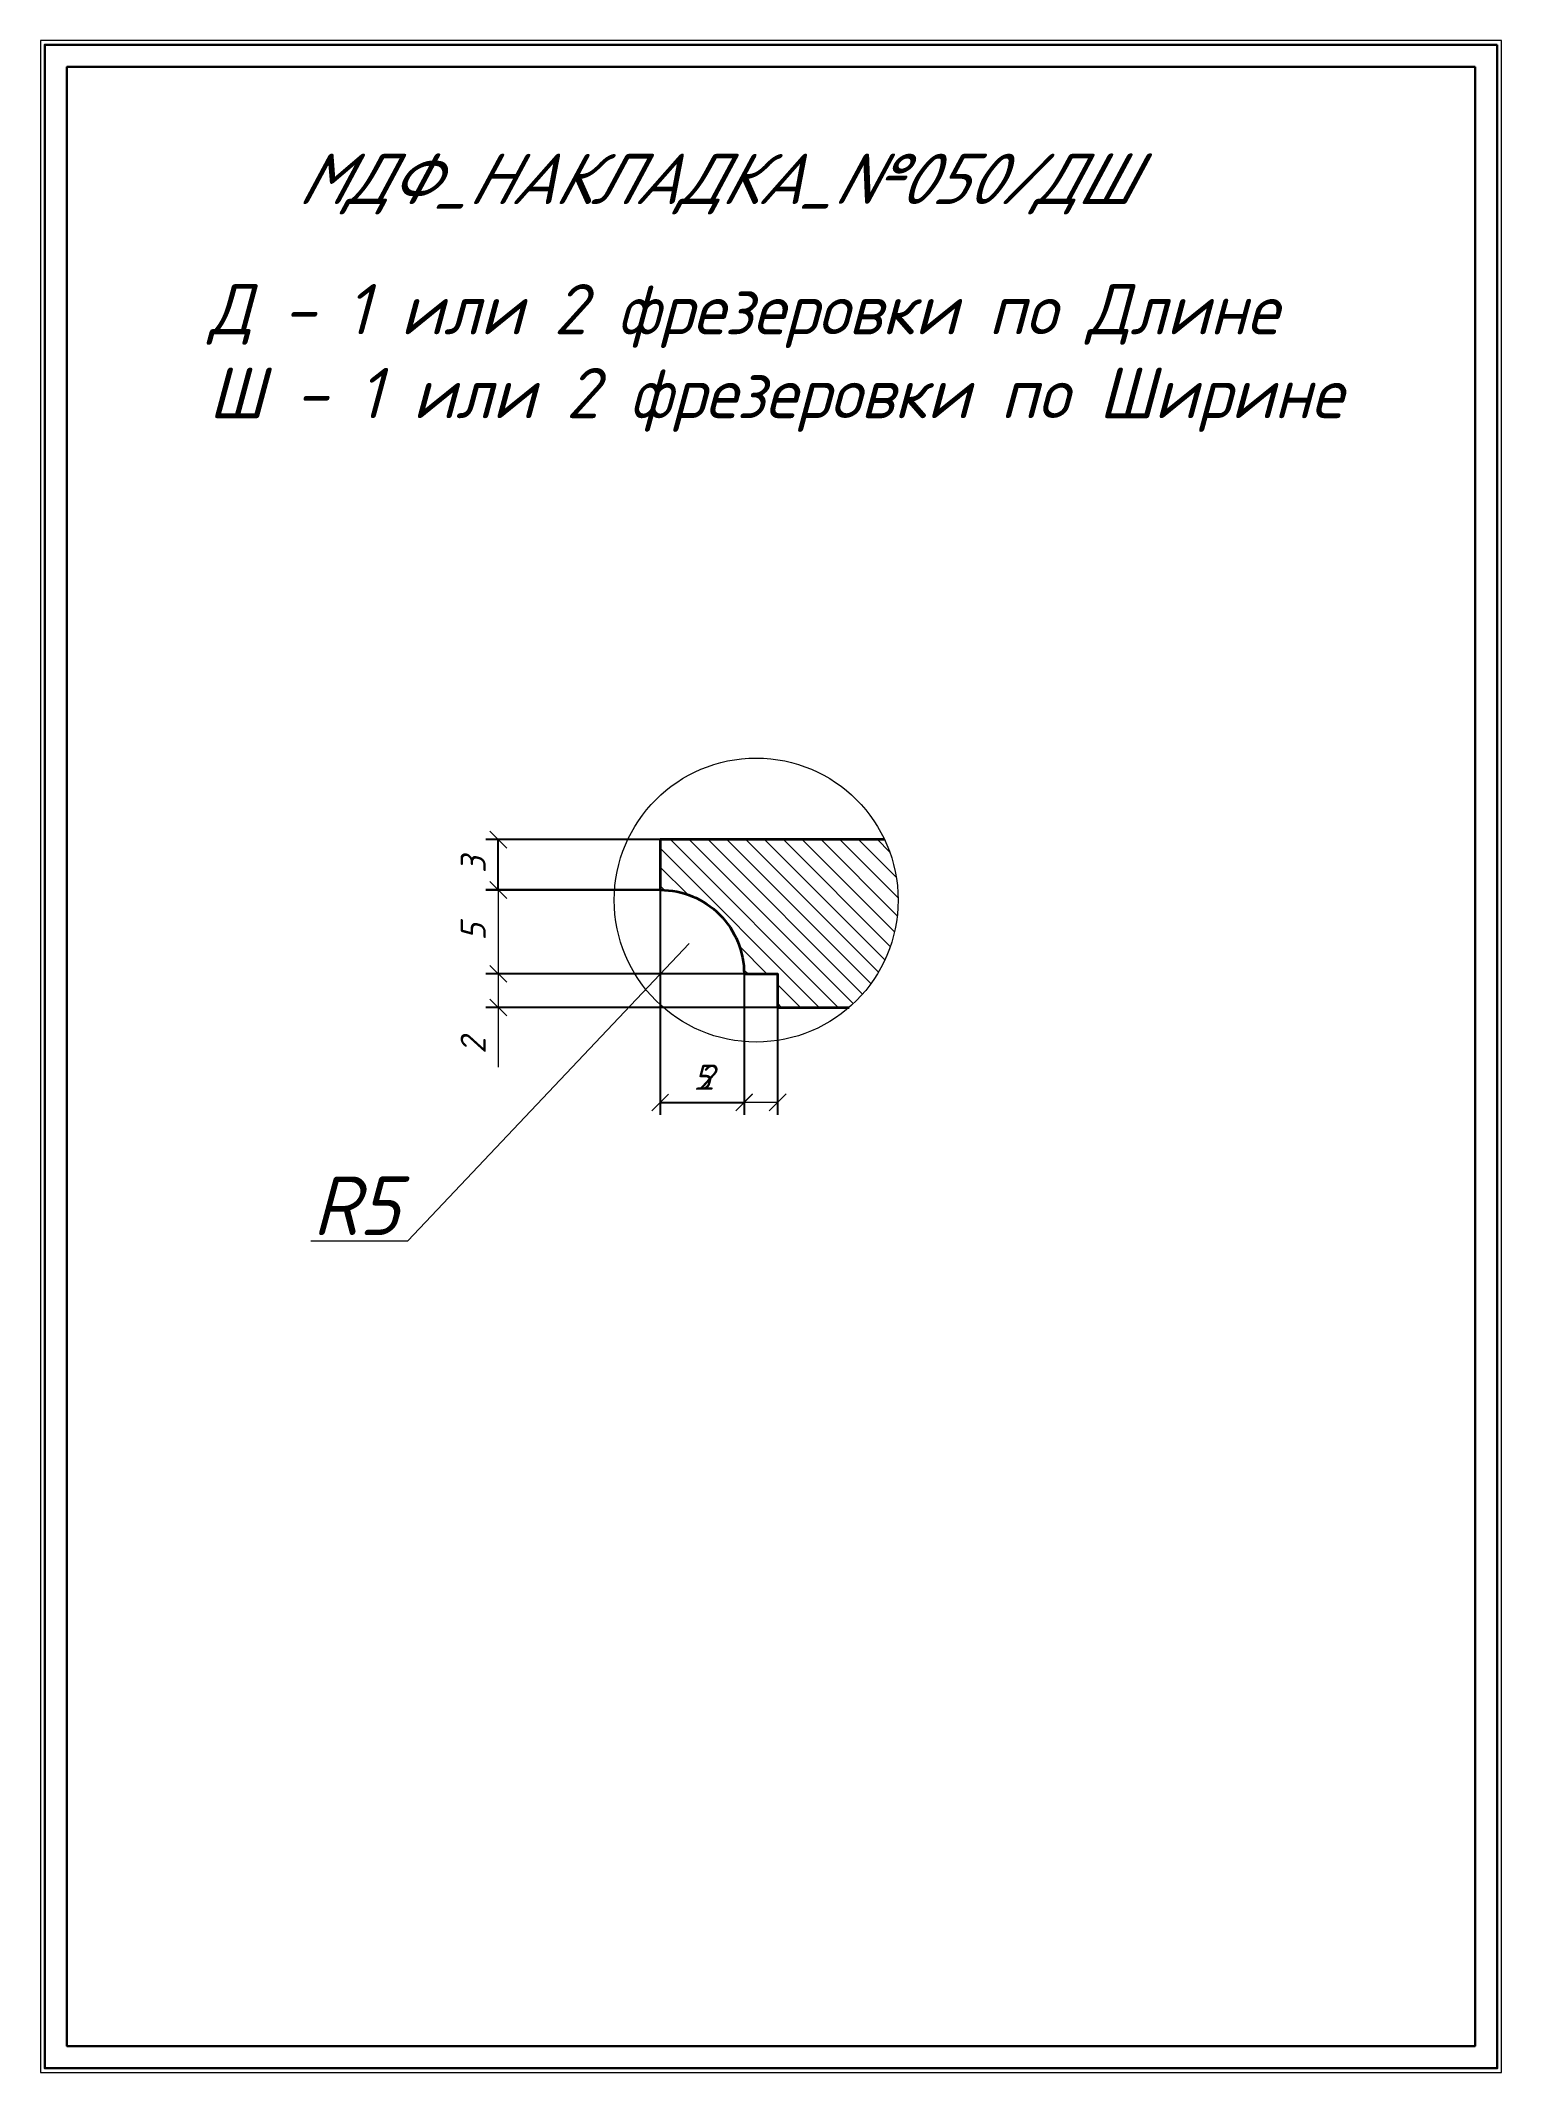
# Model space of a CAD drawing. Header units: millimetres. Extents: x 0 to 87, y 0 to 121.
import ezdxf

# ---------------------------------------------------------------- set-up
doc = ezdxf.new("R2010")
doc.units = ezdxf.units.MM
for name, color, linetype, lineweight in [('МДФ_НАКЛАДКА_№050', 5, 'Continuous', 35), ('служебный слой НАДПИСИ', 7, 'Continuous', 13), ('служебный слой ПОЗИЦИИ', 7, 'Continuous', 13), ('служебный слой РАЗМЕРЫ', 7, 'Continuous', 9), ('служебный слой ШТАМП', 7, 'Continuous', 30), ('служебный слой ШТРИХОВКА', 7, 'Continuous', 5)]:
    doc.layers.add(name, color=color, linetype=linetype, lineweight=lineweight)
doc.styles.add('ЕСКД', font='GOST Common Italic.ttf')
doc.dimstyles.new('ЕСКД', dxfattribs={"dimtxt": 3.5, "dimasz": 2.5, "dimexe": 0.75, "dimexo": 0, "dimgap": 0.75, "dimtad": 1, "dimtxsty": 'ЕСКД', "dimblk": 'OBLIQUE', "dimcen": 2.5, "dimclrd": 256, "dimclre": 256, "dimclrt": 256, "dimadec": 0, "dimazin": 0, "dimtfac": 1, "dimtmove": 0, "dimatfit": 3, "dimfxl": 1, "dimlwd": -1, "dimarcsym": 0})
doc.dimstyles.new('ЕСКД$4', dxfattribs={"dimtxt": 3.5, "dimasz": 2.5, "dimexe": 0.25, "dimexo": 0, "dimgap": 0.35, "dimtad": 1, "dimtoh": 1, "dimdec": 1, "dimzin": 9, "dimtxsty": 'ЕСКД', "dimblk1": 'OBLIQUE', "dimsah": 1, "dimcen": 0, "dimse1": 1, "dimclrd": 256, "dimclre": 256, "dimclrt": 256, "dimadec": 1, "dimazin": 0, "dimtfac": 1, "dimtdec": 1, "dimtofl": 0, "dimtmove": 0, "dimatfit": 3, "dimldrblk": 'DOTSMALL', "dimfxl": 1, "dimlwd": -1, "dimlwe": -1, "dimarcsym": 2})

# ---------------------------------------------------------------- blocks, each defined once
blk = doc.blocks.new('_OBLIQUE')
at = {"color": 0, "linetype": 'ByBlock'}
blk.add_line((-0.5, -0.5), (0.5, 0.5), dxfattribs=at)
blk = doc.blocks.new('*D852')
at = {"layer": 'Defpoints', "color": 0, "transparency": 16777216}
for p in [(41.96, 65.49), (43.96, 65.49), (41.96, 57.83)]:
    blk.add_point(p, dxfattribs=at)
at = {"layer": 'служебный слой РАЗМЕРЫ', "lineweight": -2, "transparency": 16777216}
for p, q in [((41.96, 65.49), (41.96, 57.08)), ((43.96, 65.49), (43.96, 57.08))]:
    blk.add_line(p, q, dxfattribs=at)
at = {"layer": 'служебный слой РАЗМЕРЫ', "transparency": 16777216}
for p, q in [((41.96, 57.83), (38.39, 57.83)), ((43.96, 57.83), (41.96, 57.83))]:
    blk.add_line(p, q, dxfattribs=at)
at = {"layer": 'служебный слой РАЗМЕРЫ', "transparency": 16777216, "rotation": 180}
blk.add_blockref('_OBLIQUE', (41.96, 57.83), dxfattribs=at)
at = {"layer": 'служебный слой РАЗМЕРЫ', "transparency": 16777216}
blk.add_blockref('_OBLIQUE', (43.96, 57.83), dxfattribs=at)
at = {"layer": 'служебный слой РАЗМЕРЫ', "transparency": 16777216, "insert": (39.68, 59.33), "char_height": 1.5, "attachment_point": 5, "style": 'ЕСКД'}
blk.add_mtext('2', dxfattribs=at)
blk = doc.blocks.new('*D853')
at = {"layer": 'Defpoints', "color": 0, "transparency": 16777216}
for p in [(43.96, 65.49), (27.3, 63.49), (43.96, 63.49)]:
    blk.add_point(p, dxfattribs=at)
at = {"layer": 'служебный слой РАЗМЕРЫ', "lineweight": -2, "transparency": 16777216}
for p, q in [((43.96, 65.49), (26.55, 65.49)), ((43.96, 63.49), (26.55, 63.49))]:
    blk.add_line(p, q, dxfattribs=at)
at = {"layer": 'служебный слой РАЗМЕРЫ', "transparency": 16777216}
for p, q in [((27.3, 65.49), (27.3, 63.49)), ((27.3, 63.49), (27.3, 59.93))]:
    blk.add_line(p, q, dxfattribs=at)
for p, rotation in [((27.3, 65.49), 90), ((27.3, 63.49), 270)]:
    blk.add_blockref('_OBLIQUE', p, dxfattribs=dict(at, rotation=rotation))
at = {"layer": 'служебный слой РАЗМЕРЫ', "transparency": 16777216, "insert": (25.8, 61.21), "char_height": 1.5, "attachment_point": 5, "rotation": 90, "style": 'ЕСКД'}
blk.add_mtext('2', dxfattribs=at)
blk = doc.blocks.new('*D854')
at = {"layer": 'Defpoints', "color": 0, "transparency": 16777216}
for p in [(36.96, 70.49), (27.3, 65.49), (41.96, 65.49)]:
    blk.add_point(p, dxfattribs=at)
at = {"layer": 'служебный слой РАЗМЕРЫ', "lineweight": -2, "transparency": 16777216}
for p, q in [((36.96, 70.49), (26.55, 70.49)), ((41.96, 65.49), (26.55, 65.49))]:
    blk.add_line(p, q, dxfattribs=at)
at = {"layer": 'служебный слой РАЗМЕРЫ', "transparency": 16777216}
blk.add_line((27.3, 70.49), (27.3, 65.49), dxfattribs=at)
for p, rotation in [((27.3, 70.49), 90), ((27.3, 65.49), 270)]:
    blk.add_blockref('_OBLIQUE', p, dxfattribs=dict(at, rotation=rotation))
at = {"layer": 'служебный слой РАЗМЕРЫ', "transparency": 16777216, "insert": (25.8, 67.99), "char_height": 1.5, "attachment_point": 5, "rotation": 90, "style": 'ЕСКД'}
blk.add_mtext('5', dxfattribs=at)
blk = doc.blocks.new('*D856')
at = {"layer": 'Defpoints', "color": 0, "transparency": 16777216}
for p in [(36.96, 65.49), (33.52, 61.86)]:
    blk.add_point(p, dxfattribs=at)
at = {"layer": 'служебный слой РАЗМЕРЫ', "transparency": 16777216}
for p, q in [((21.9, 49.57), (38.68, 67.31)), ((16.12, 49.57), (21.9, 49.57))]:
    blk.add_line(p, q, dxfattribs=at)
at = {"layer": 'служебный слой РАЗМЕРЫ', "transparency": 16777216, "insert": (18.81, 51.67), "char_height": 3.5, "attachment_point": 5, "style": 'ЕСКД'}
blk.add_mtext('R5', dxfattribs=at)
blk = doc.blocks.new('_DotSmall')
at = {"color": 0, "linetype": 'ByBlock', "lineweight": -3, "const_width": 0.5}
blk.add_lwpolyline([(-0.0625, 0, 1), (0.0625, 0, 1)], format="xyb", close=True, dxfattribs=at)

msp = doc.modelspace()

# ---------------------------------------------------------------- hatches: boundary and pattern name
at = {"layer": 'служебный слой ШТРИХОВКА'}
h = msp.add_hatch(dxfattribs=at)
h.set_pattern_fill('ANSI31', color=256, scale=0.25, angle=90)
h.set_pattern_definition([(135, (431.142, 132.2978), (-0.561266, -0.561266), [])])
h.paths.add_polyline_path([(50.339, 73.493), (36.959, 73.493), (36.959, 70.493, -0.4142136), (41.959, 65.493), (43.959, 65.493), (43.959, 63.493), (48.223, 63.493, 0.2175219), (51.144, 69.89, 0.1103659)])

# ---------------------------------------------------------------- linework, layer by layer
at = {"layer": 'МДФ_НАКЛАДКА_№050'}
msp.add_lwpolyline([(50.339, 73.493), (36.959, 73.493), (36.959, 70.493, -0.4142136), (41.959, 65.493), (43.959, 65.493), (43.959, 63.493), (48.223, 63.493)], format="xyb", dxfattribs=at)
at = {"layer": 'служебный слой ПОЗИЦИИ'}
msp.add_circle((42.679, 69.89), 8.465, dxfattribs=at)
at = {"layer": 'служебный слой ШТАМП', "lineweight": 5, "ltscale": 100}
msp.add_lwpolyline([(87.129, 121.128), (0, 121.128), (0, 0), (87.129, 0)], close=True, dxfattribs=at)
at = {"layer": 'служебный слой ШТАМП', "ltscale": 100}
for points in [[(86.879, 120.878), (0.25, 120.878), (0.25, 0.25), (86.879, 0.25)], [(85.564, 119.564), (1.564, 119.564), (1.564, 1.564), (85.564, 1.564)]]:
    msp.add_lwpolyline(points, close=True, dxfattribs=at)

# ---------------------------------------------------------------- texts
at = {"layer": 'служебный слой НАДПИСИ', "style": 'ЕСКД', "oblique": 15}
msp.add_text('МДФ_НАКЛАДКА_№050/ДШ', height=3, dxfattribs=at).set_placement((15.299, 111.388))
at = {"layer": 'служебный слой НАДПИСИ', "insert": (10.037, 106.618), "char_height": 3, "attachment_point": 1, "style": 'ЕСКД'}
msp.add_mtext_dynamic_manual_height_columns('Д - 1 или 2 фрезеровки по Длине\\PШ - 1 или 2 фрезеровки по Ширине', width=72.5896, gutter_width=15, heights=[0], dxfattribs=at)

# ---------------------------------------------------------------- dimensions: what is measured, and where the dimension line sits
at = {"layer": 'служебный слой РАЗМЕРЫ'}
msp.add_linear_dim(base=(27.3, 73.493), p1=(36.959, 70.493), p2=(36.959, 73.493), angle=90, dimstyle='ЕСКД', override={"dimtxt": 1.5, "dimasz": 1, "dimdec": 2}, dxfattribs=at).render()
for base, p1, p2, picture, middle in [((27.3, 65.493), (36.959, 70.493), (41.959, 65.493), '*D854', (25.8, 67.993)), ((27.3, 63.493), (43.959, 65.493), (43.959, 63.493), '*D853', (25.8, 61.21))]:
    dim = msp.add_linear_dim(base=base, p1=p1, p2=p2, angle=90, dimstyle='ЕСКД', override={"dimtxt": 1.5, "dimasz": 1, "dimdec": 2}, dxfattribs=at)
    dim.commit()
    dim.dimension.update_dxf_attribs({"geometry": picture, "text_midpoint": middle})
msp.add_linear_dim(base=(41.959, 57.828), p1=(36.959, 70.493), p2=(41.959, 65.493), dimstyle='ЕСКД', override={"dimtxt": 1.5, "dimasz": 1, "dimdec": 2}, dxfattribs=at).render()
dim = msp.add_radius_dim(center=(36.959, 65.493), mpoint=(33.523, 61.861), dimstyle='ЕСКД$4', dxfattribs=at)
dim.commit()
dim.dimension.update_dxf_attribs({"geometry": '*D856', "text_midpoint": (18.805, 49.575), "dimtype": 164})
dim = msp.add_linear_dim(base=(41.959, 57.828), p1=(43.959, 65.493), p2=(41.959, 65.493), dimstyle='ЕСКД', override={"dimtxt": 1.5, "dimasz": 1, "dimdec": 2}, dxfattribs=at)
dim.commit()
dim.dimension.update_dxf_attribs({"geometry": '*D852', "text_midpoint": (39.677, 59.328)})

doc.saveas('drawing.dxf')
